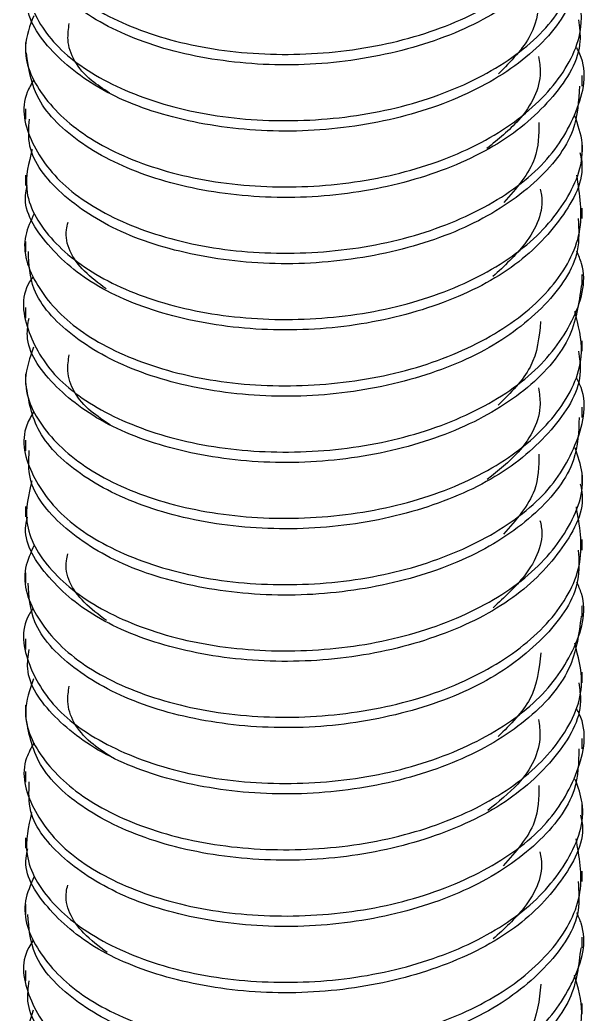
# Model space of a CAD drawing. Extents: x -976302 to -776254, y 5665 to 231437.
# Drawn here: x -788532.5 to -788470.8, y 87535.6 to 87643.4 of the extents above; entities that cross this region are included whole.
import ezdxf

# ---------------------------------------------------------------- set-up
doc = ezdxf.new("R2010")
doc.units = 0
doc.header["$LTSCALE"] = 1000
doc.header["$MEASUREMENT"] = 0
doc.layers.add('暖通', color=7, linetype='Continuous')

msp = doc.modelspace()

# ---------------------------------------------------------------- linework, layer by layer
at = {"layer": '暖通', "color": 7}
for p, q in [((-788531.88, 87640.97), (-788531.88, 87639.82)), ((-788531.88, 87640.97), (-788531.88, 87639.82)), ((-788471.5, 87636.23), (-788471.5, 87637.37)), ((-788471.5, 87636.23), (-788471.5, 87637.37)), ((-788531.88, 87633.77), (-788531.88, 87632.63)), ((-788531.88, 87633.77), (-788531.88, 87632.63)), ((-788471.5, 87629.03), (-788471.5, 87630.18)), ((-788471.5, 87629.03), (-788471.5, 87630.18)), ((-788531.88, 87626.58), (-788531.88, 87625.44)), ((-788531.88, 87626.58), (-788531.88, 87625.44)), ((-788471.5, 87621.85), (-788471.5, 87622.98)), ((-788471.5, 87621.85), (-788471.5, 87622.98)), ((-788531.88, 87619.39), (-788531.88, 87618.25)), ((-788531.88, 87619.39), (-788531.88, 87618.25)), ((-788471.5, 87614.65), (-788471.5, 87615.8)), ((-788471.5, 87614.65), (-788471.5, 87615.8)), ((-788531.88, 87612.2), (-788531.88, 87611.06)), ((-788531.88, 87612.2), (-788531.88, 87611.06)), ((-788471.5, 87607.47), (-788471.5, 87608.61)), ((-788471.5, 87607.47), (-788471.5, 87608.61)), ((-788531.88, 87605.01), (-788531.88, 87603.87)), ((-788531.88, 87605.01), (-788531.88, 87603.87)), ((-788471.5, 87600.28), (-788471.5, 87601.41)), ((-788471.5, 87600.28), (-788471.5, 87601.41)), ((-788531.88, 87597.82), (-788531.88, 87596.68)), ((-788531.88, 87597.82), (-788531.88, 87596.68)), ((-788471.5, 87593.08), (-788471.5, 87594.23)), ((-788471.5, 87593.08), (-788471.5, 87594.23)), ((-788531.88, 87590.63), (-788531.88, 87589.49)), ((-788531.88, 87590.63), (-788531.88, 87589.49)), ((-788471.5, 87585.9), (-788471.5, 87587.03)), ((-788471.5, 87585.9), (-788471.5, 87587.03)), ((-788531.88, 87583.44), (-788531.88, 87582.3)), ((-788531.88, 87583.44), (-788531.88, 87582.3)), ((-788471.5, 87578.7), (-788471.5, 87579.84)), ((-788471.5, 87578.7), (-788471.5, 87579.84)), ((-788531.88, 87576.25), (-788531.88, 87575.11)), ((-788531.88, 87576.25), (-788531.88, 87575.11)), ((-788471.5, 87571.51), (-788471.5, 87572.65)), ((-788471.5, 87571.51), (-788471.5, 87572.65)), ((-788531.88, 87569.06), (-788531.88, 87567.91)), ((-788531.88, 87569.06), (-788531.88, 87567.91)), ((-788471.5, 87564.32), (-788471.5, 87565.46)), ((-788471.5, 87564.32), (-788471.5, 87565.46)), ((-788531.88, 87561.87), (-788531.88, 87560.73)), ((-788531.88, 87561.87), (-788531.88, 87560.73)), ((-788471.5, 87557.13), (-788471.5, 87558.28)), ((-788471.5, 87557.13), (-788471.5, 87558.28)), ((-788531.88, 87554.68), (-788531.88, 87553.54)), ((-788531.88, 87554.68), (-788531.88, 87553.54)), ((-788471.5, 87549.94), (-788471.5, 87551.08)), ((-788471.5, 87549.94), (-788471.5, 87551.08)), ((-788531.88, 87547.49), (-788531.88, 87546.35)), ((-788531.88, 87547.49), (-788531.88, 87546.35)), ((-788471.5, 87542.75), (-788471.5, 87543.89)), ((-788471.5, 87542.75), (-788471.5, 87543.89)), ((-788531.88, 87540.29), (-788531.88, 87539.16)), ((-788531.88, 87540.29), (-788531.88, 87539.16)), ((-788471.5, 87535.56), (-788471.5, 87536.7)), ((-788471.5, 87535.56), (-788471.5, 87536.7))]:
    msp.add_line(p, q, dxfattribs=at)
for points, knots in [([(-788530.92, 87658.38), (-788531.29, 87657.63), (-788532.54, 87655.12), (-788531.05, 87650.56), (-788526.63, 87645.64), (-788519.19, 87641.84), (-788509.83, 87639.69), (-788499.53, 87639.51), (-788489.48, 87641.28), (-788480.83, 87644.96), (-788474.44, 87650.05), (-788471.51, 87656.07), (-788470.85, 87660.47), (-788472.06, 87662.45), (-788472.07, 87662.47)], [0, 0, 0, 0, 0.040587, 0.136431, 0.232251, 0.328087, 0.423909, 0.519727, 0.615564, 0.711384, 0.807233, 0.903049, 0.99888, 1, 1, 1, 1]), ([(-788530.92, 87658.38), (-788531.29, 87657.63), (-788532.54, 87655.12), (-788531.05, 87650.56), (-788526.63, 87645.64), (-788519.19, 87641.84), (-788509.83, 87639.69), (-788499.53, 87639.51), (-788489.48, 87641.28), (-788480.83, 87644.96), (-788474.44, 87650.05), (-788471.51, 87656.07), (-788470.85, 87660.47), (-788472.06, 87662.45), (-788472.07, 87662.47)], [0, 0, 0, 0, 0.040587, 0.136431, 0.232251, 0.328087, 0.423909, 0.519727, 0.615564, 0.711384, 0.807233, 0.903049, 0.99888, 1, 1, 1, 1]), ([(-788471.91, 87657.81), (-788471.86, 87656.58), (-788471.73, 87653.27), (-788475.31, 87648.14), (-788481.88, 87643.17), (-788490.84, 87639.81), (-788500.99, 87638.25), (-788511.22, 87638.77), (-788520.4, 87641.13), (-788527.35, 87645.13), (-788531.42, 87649.74), (-788531.5, 87652.9), (-788531.53, 87654.22)], [0, 0, 0, 0, 0.062822, 0.170299, 0.277776, 0.385265, 0.492734, 0.600235, 0.707708, 0.815202, 0.922675, 1, 1, 1, 1]), ([(-788471.91, 87657.81), (-788471.86, 87656.58), (-788471.73, 87653.27), (-788475.31, 87648.14), (-788481.88, 87643.17), (-788490.84, 87639.81), (-788500.99, 87638.25), (-788511.22, 87638.77), (-788520.4, 87641.13), (-788527.35, 87645.13), (-788531.42, 87649.74), (-788531.5, 87652.9), (-788531.53, 87654.22)], [0, 0, 0, 0, 0.062822, 0.170299, 0.277776, 0.385265, 0.492734, 0.600235, 0.707708, 0.815202, 0.922675, 1, 1, 1, 1]), ([(-788531.15, 87651.43), (-788531.23, 87651.31), (-788532.5, 87649.49), (-788531.86, 87645.52), (-788528.83, 87640.28), (-788522.39, 87635.99), (-788513.7, 87633.11), (-788503.63, 87632.16), (-788493.34, 87633.15), (-788484.02, 87636.11), (-788476.61, 87640.71), (-788472.31, 87646.42), (-788470.83, 87651.23), (-788471.88, 87653.74), (-788472.08, 87654.22)], [0, 0, 0, 0, 0.006608, 0.103627, 0.200645, 0.297657, 0.394688, 0.491696, 0.58873, 0.685741, 0.782765, 0.879779, 0.976788, 1, 1, 1, 1]), ([(-788531.15, 87651.43), (-788531.23, 87651.31), (-788532.5, 87649.49), (-788531.86, 87645.52), (-788528.83, 87640.28), (-788522.39, 87635.99), (-788513.7, 87633.11), (-788503.63, 87632.16), (-788493.34, 87633.15), (-788484.02, 87636.11), (-788476.61, 87640.71), (-788472.31, 87646.42), (-788470.83, 87651.23), (-788471.88, 87653.74), (-788472.08, 87654.22)], [0, 0, 0, 0, 0.006608, 0.103627, 0.200645, 0.297657, 0.394688, 0.491696, 0.58873, 0.685741, 0.782765, 0.879779, 0.976788, 1, 1, 1, 1]), ([(-788471.53, 87650.61), (-788471.84, 87648.57), (-788472.46, 87644.44), (-788477.58, 87638.83), (-788485.21, 87634.46), (-788494.76, 87631.77), (-788505.09, 87631.02), (-788515.02, 87632.31), (-788523.5, 87635.33), (-788529.28, 87639.86), (-788532.04, 87643.99), (-788531.61, 87646.41), (-788531.51, 87647)], [0, 0, 0, 0, 0.105245, 0.212739, 0.320257, 0.427749, 0.535245, 0.642752, 0.750246, 0.85777, 0.96526, 1, 1, 1, 1]), ([(-788471.53, 87650.61), (-788471.84, 87648.57), (-788472.46, 87644.44), (-788477.58, 87638.83), (-788485.21, 87634.46), (-788494.76, 87631.77), (-788505.09, 87631.02), (-788515.02, 87632.31), (-788523.5, 87635.33), (-788529.28, 87639.86), (-788532.04, 87643.99), (-788531.61, 87646.41), (-788531.51, 87647)], [0, 0, 0, 0, 0.105245, 0.212739, 0.320257, 0.427749, 0.535245, 0.642752, 0.750246, 0.85777, 0.96526, 1, 1, 1, 1]), ([(-788530.98, 87643.87), (-788531.39, 87642.78), (-788532.48, 87639.9), (-788530.38, 87635.06), (-788525.27, 87630.35), (-788517.35, 87626.85), (-788507.7, 87625.11), (-788497.36, 87625.34), (-788487.51, 87627.52), (-788479.24, 87631.55), (-788473.62, 87636.87), (-788470.99, 87642.6), (-788471.89, 87646.23), (-788472.28, 87647.79)], [0, 0, 0, 0, 0.058813, 0.155307, 0.251779, 0.348276, 0.444744, 0.54122, 0.637701, 0.734173, 0.830667, 0.927135, 1, 1, 1, 1]), ([(-788530.98, 87643.87), (-788531.39, 87642.78), (-788532.48, 87639.9), (-788530.38, 87635.06), (-788525.27, 87630.35), (-788517.35, 87626.85), (-788507.7, 87625.11), (-788497.36, 87625.34), (-788487.51, 87627.52), (-788479.24, 87631.55), (-788473.62, 87636.87), (-788470.99, 87642.6), (-788471.89, 87646.23), (-788472.28, 87647.79)], [0, 0, 0, 0, 0.058813, 0.155307, 0.251779, 0.348276, 0.444744, 0.54122, 0.637701, 0.734173, 0.830667, 0.927135, 1, 1, 1, 1]), ([(-788476.01, 87646.65), (-788476.17, 87644.97), (-788476.46, 87641.71), (-788479.23, 87638.92), (-788480.58, 87637.56)], [0, 0, 0, 0, 0.512782, 1, 1, 1, 1]), ([(-788476.01, 87646.65), (-788476.17, 87644.97), (-788476.46, 87641.71), (-788479.23, 87638.92), (-788480.58, 87637.56)], [0, 0, 0, 0, 0.512782, 1, 1, 1, 1]), ([(-788471.9, 87643.41), (-788471.79, 87642.63), (-788471.41, 87639.77), (-788474.31, 87634.96), (-788480.25, 87629.72), (-788488.83, 87626), (-788498.8, 87624.03), (-788509.12, 87624.11), (-788518.61, 87626.11), (-788526.11, 87629.79), (-788531.02, 87634.6), (-788531.53, 87638.13), (-788531.77, 87639.83)], [0, 0, 0, 0, 0.040085, 0.147584, 0.255072, 0.362586, 0.47007, 0.57758, 0.685068, 0.792565, 0.900061, 1, 1, 1, 1]), ([(-788471.9, 87643.41), (-788471.79, 87642.63), (-788471.41, 87639.77), (-788474.31, 87634.96), (-788480.25, 87629.72), (-788488.83, 87626), (-788498.8, 87624.03), (-788509.12, 87624.11), (-788518.61, 87626.11), (-788526.11, 87629.79), (-788531.02, 87634.6), (-788531.53, 87638.13), (-788531.77, 87639.83)], [0, 0, 0, 0, 0.040085, 0.147584, 0.255072, 0.362586, 0.47007, 0.57758, 0.685068, 0.792565, 0.900061, 1, 1, 1, 1]), ([(-788522.75, 87635.48), (-788523.43, 87635.92), (-788525.92, 87637.53), (-788527.51, 87640.32), (-788527.21, 87642.44), (-788527.13, 87643.03)], [0, 0, 0, 0, 0.214808, 0.781857, 1, 1, 1, 1]), ([(-788522.75, 87635.48), (-788523.43, 87635.92), (-788525.92, 87637.53), (-788527.51, 87640.32), (-788527.21, 87642.44), (-788527.13, 87643.03)], [0, 0, 0, 0, 0.214808, 0.781857, 1, 1, 1, 1]), ([(-788530.98, 87636.91), (-788531.24, 87636.46), (-788532.54, 87634.28), (-788531.5, 87629.99), (-788527.71, 87624.9), (-788520.73, 87620.87), (-788511.66, 87618.36), (-788501.45, 87617.83), (-788491.26, 87619.23), (-788482.28, 87622.59), (-788475.39, 87627.46), (-788471.82, 87633.35), (-788470.8, 87637.94), (-788471.96, 87640.16), (-788472.08, 87640.39)], [0, 0, 0, 0, 0.024925, 0.121322, 0.217704, 0.31409, 0.41048, 0.506856, 0.60326, 0.699639, 0.796043, 0.89242, 0.988803, 1, 1, 1, 1]), ([(-788530.98, 87636.91), (-788531.24, 87636.46), (-788532.54, 87634.28), (-788531.5, 87629.99), (-788527.71, 87624.9), (-788520.73, 87620.87), (-788511.66, 87618.36), (-788501.45, 87617.83), (-788491.26, 87619.23), (-788482.28, 87622.59), (-788475.39, 87627.46), (-788471.82, 87633.35), (-788470.8, 87637.94), (-788471.96, 87640.16), (-788472.08, 87640.39)], [0, 0, 0, 0, 0.024925, 0.121322, 0.217704, 0.31409, 0.41048, 0.506856, 0.60326, 0.699639, 0.796043, 0.89242, 0.988803, 1, 1, 1, 1]), ([(-788476.22, 87639.43), (-788476.13, 87638.87), (-788475.77, 87636.51), (-788477.6, 87632.87), (-788480.6, 87630.46), (-788481.82, 87629.47)], [0, 0, 0, 0, 0.15762, 0.658034, 1, 1, 1, 1]), ([(-788476.22, 87639.43), (-788476.13, 87638.87), (-788475.77, 87636.51), (-788477.6, 87632.87), (-788480.6, 87630.46), (-788481.82, 87629.47)], [0, 0, 0, 0, 0.15762, 0.658034, 1, 1, 1, 1]), ([(-788471.8, 87636.24), (-788471.88, 87634.63), (-788472.05, 87630.93), (-788476.31, 87625.56), (-788483.39, 87620.86), (-788492.65, 87617.81), (-788502.9, 87616.62), (-788513.02, 87617.51), (-788521.89, 87620.18), (-788528.32, 87624.44), (-788531.73, 87628.84), (-788531.52, 87631.66), (-788531.45, 87632.64)], [0, 0, 0, 0, 0.082677, 0.190152, 0.29764, 0.405121, 0.512593, 0.62009, 0.727566, 0.835071, 0.942542, 1, 1, 1, 1]), ([(-788471.8, 87636.24), (-788471.88, 87634.63), (-788472.05, 87630.93), (-788476.31, 87625.56), (-788483.39, 87620.86), (-788492.65, 87617.81), (-788502.9, 87616.62), (-788513.02, 87617.51), (-788521.89, 87620.18), (-788528.32, 87624.44), (-788531.73, 87628.84), (-788531.52, 87631.66), (-788531.45, 87632.64)], [0, 0, 0, 0, 0.082677, 0.190152, 0.29764, 0.405121, 0.512593, 0.62009, 0.727566, 0.835071, 0.942542, 1, 1, 1, 1]), ([(-788531.15, 87629.36), (-788531.52, 87627.92), (-788532.36, 87624.67), (-788529.56, 87619.6), (-788523.8, 87615.12), (-788515.43, 87611.94), (-788505.54, 87610.62), (-788495.2, 87611.25), (-788485.61, 87613.85), (-788477.79, 87618.2), (-788472.85, 87623.73), (-788470.9, 87628.99), (-788471.94, 87632.02), (-788472.28, 87633)], [0, 0, 0, 0, 0.077085, 0.174436, 0.271773, 0.369139, 0.466473, 0.563826, 0.661166, 0.758508, 0.855858, 0.953192, 1, 1, 1, 1]), ([(-788531.15, 87629.36), (-788531.52, 87627.92), (-788532.36, 87624.67), (-788529.56, 87619.6), (-788523.8, 87615.12), (-788515.43, 87611.94), (-788505.54, 87610.62), (-788495.2, 87611.25), (-788485.61, 87613.85), (-788477.79, 87618.2), (-788472.85, 87623.73), (-788470.9, 87628.99), (-788471.94, 87632.02), (-788472.28, 87633)], [0, 0, 0, 0, 0.077085, 0.174436, 0.271773, 0.369139, 0.466473, 0.563826, 0.661166, 0.758508, 0.855858, 0.953192, 1, 1, 1, 1]), ([(-788476.2, 87632.27), (-788476.2, 87630.95), (-788476.22, 87627.88), (-788478.63, 87625.15), (-788480, 87623.59)], [0, 0, 0, 0, 0.426613, 1, 1, 1, 1]), ([(-788476.2, 87632.27), (-788476.2, 87630.95), (-788476.22, 87627.88), (-788478.63, 87625.15), (-788480, 87623.59)], [0, 0, 0, 0, 0.426613, 1, 1, 1, 1]), ([(-788471.73, 87629.02), (-788471.66, 87628.68), (-788471.13, 87626.27), (-788473.46, 87621.81), (-788478.71, 87616.33), (-788486.88, 87612.26), (-788496.63, 87609.91), (-788506.98, 87609.54), (-788516.71, 87611.17), (-788524.82, 87614.5), (-788530, 87619.23), (-788532.28, 87623.11), (-788531.74, 87625.17), (-788531.68, 87625.43)], [0, 0, 0, 0, 0.017411, 0.124938, 0.232445, 0.339984, 0.447486, 0.555003, 0.662517, 0.770026, 0.877552, 0.985056, 1, 1, 1, 1]), ([(-788471.73, 87629.02), (-788471.66, 87628.68), (-788471.13, 87626.27), (-788473.46, 87621.81), (-788478.71, 87616.33), (-788486.88, 87612.26), (-788496.63, 87609.91), (-788506.98, 87609.54), (-788516.71, 87611.17), (-788524.82, 87614.5), (-788530, 87619.23), (-788532.28, 87623.11), (-788531.74, 87625.17), (-788531.68, 87625.43)], [0, 0, 0, 0, 0.017411, 0.124938, 0.232445, 0.339984, 0.447486, 0.555003, 0.662517, 0.770026, 0.877552, 0.985056, 1, 1, 1, 1]), ([(-788530.92, 87622.41), (-788531.3, 87621.62), (-788532.53, 87619.06), (-788530.97, 87614.47), (-788526.46, 87609.57), (-788518.96, 87605.81), (-788509.56, 87603.7), (-788499.26, 87603.58), (-788489.24, 87605.4), (-788480.6, 87609.13), (-788474.42, 87614.23), (-788471.08, 87620.34), (-788471.74, 87624.5), (-788472.08, 87626.57)], [0, 0, 0, 0, 0.042821, 0.138628, 0.234409, 0.330207, 0.42599, 0.521771, 0.617568, 0.71335, 0.80916, 0.904937, 1, 1, 1, 1]), ([(-788530.92, 87622.41), (-788531.3, 87621.62), (-788532.53, 87619.06), (-788530.97, 87614.47), (-788526.46, 87609.57), (-788518.96, 87605.81), (-788509.56, 87603.7), (-788499.26, 87603.58), (-788489.24, 87605.4), (-788480.6, 87609.13), (-788474.42, 87614.23), (-788471.08, 87620.34), (-788471.74, 87624.5), (-788472.08, 87626.57)], [0, 0, 0, 0, 0.042821, 0.138628, 0.234409, 0.330207, 0.42599, 0.521771, 0.617568, 0.71335, 0.80916, 0.904937, 1, 1, 1, 1]), ([(-788476.05, 87625.05), (-788476, 87624.84), (-788475.54, 87622.85), (-788477.08, 87619.35), (-788479.94, 87616.71), (-788481.18, 87615.56)], [0, 0, 0, 0, 0.063328, 0.593904, 1, 1, 1, 1]), ([(-788476.05, 87625.05), (-788476, 87624.84), (-788475.54, 87622.85), (-788477.08, 87619.35), (-788479.94, 87616.71), (-788481.18, 87615.56)], [0, 0, 0, 0, 0.063328, 0.593904, 1, 1, 1, 1]), ([(-788471.92, 87621.85), (-788471.86, 87620.69), (-788471.69, 87617.42), (-788475.18, 87612.34), (-788481.67, 87607.33), (-788490.59, 87603.93), (-788500.71, 87602.31), (-788510.96, 87602.78), (-788520.18, 87605.1), (-788527.2, 87609.05), (-788531.37, 87613.7), (-788531.5, 87616.9), (-788531.56, 87618.27)], [0, 0, 0, 0, 0.059971, 0.16745, 0.274927, 0.382418, 0.489888, 0.59739, 0.704863, 0.812357, 0.919831, 1, 1, 1, 1]), ([(-788471.92, 87621.85), (-788471.86, 87620.69), (-788471.69, 87617.42), (-788475.18, 87612.34), (-788481.67, 87607.33), (-788490.59, 87603.93), (-788500.71, 87602.31), (-788510.96, 87602.78), (-788520.18, 87605.1), (-788527.2, 87609.05), (-788531.37, 87613.7), (-788531.5, 87616.9), (-788531.56, 87618.27)], [0, 0, 0, 0, 0.059971, 0.16745, 0.274927, 0.382418, 0.489888, 0.59739, 0.704863, 0.812357, 0.919831, 1, 1, 1, 1]), ([(-788523.14, 87614.24), (-788523.96, 87614.85), (-788526.43, 87616.7), (-788527.77, 87619.39), (-788527.33, 87621.18), (-788527.26, 87621.46)], [0, 0, 0, 0, 0.2970674, 0.8938872, 1, 1, 1, 1]), ([(-788523.14, 87614.24), (-788523.96, 87614.85), (-788526.43, 87616.7), (-788527.77, 87619.39), (-788527.33, 87621.18), (-788527.26, 87621.46)], [0, 0, 0, 0, 0.2970674, 0.8938872, 1, 1, 1, 1]), ([(-788531.12, 87615.46), (-788531.23, 87615.3), (-788532.51, 87613.44), (-788531.82, 87609.42), (-788528.7, 87604.2), (-788522.19, 87599.94), (-788513.45, 87597.11), (-788503.36, 87596.21), (-788493.08, 87597.25), (-788483.79, 87600.27), (-788476.45, 87604.9), (-788472.24, 87610.63), (-788470.82, 87615.41), (-788471.88, 87617.87), (-788472.07, 87618.31)], [0, 0, 0, 0, 0.00893, 0.105914, 0.202896, 0.299872, 0.396867, 0.493839, 0.590838, 0.687813, 0.784803, 0.881781, 0.978754, 1, 1, 1, 1]), ([(-788531.12, 87615.46), (-788531.23, 87615.3), (-788532.51, 87613.44), (-788531.82, 87609.42), (-788528.7, 87604.2), (-788522.19, 87599.94), (-788513.45, 87597.11), (-788503.36, 87596.21), (-788493.08, 87597.25), (-788483.79, 87600.27), (-788476.45, 87604.9), (-788472.24, 87610.63), (-788470.82, 87615.41), (-788471.88, 87617.87), (-788472.07, 87618.31)], [0, 0, 0, 0, 0.00893, 0.105914, 0.202896, 0.299872, 0.396867, 0.493839, 0.590838, 0.687813, 0.784803, 0.881781, 0.978754, 1, 1, 1, 1]), ([(-788471.57, 87614.66), (-788471.85, 87612.67), (-788472.4, 87608.6), (-788477.41, 87603.01), (-788484.97, 87598.6), (-788494.5, 87595.87), (-788504.81, 87595.06), (-788514.77, 87596.3), (-788523.3, 87599.28), (-788529.17, 87603.78), (-788532, 87607.94), (-788531.6, 87610.41), (-788531.49, 87611.05)], [0, 0, 0, 0, 0.102425, 0.209916, 0.317429, 0.424919, 0.53241, 0.639915, 0.747406, 0.854927, 0.962414, 1, 1, 1, 1]), ([(-788471.57, 87614.66), (-788471.85, 87612.67), (-788472.4, 87608.6), (-788477.41, 87603.01), (-788484.97, 87598.6), (-788494.5, 87595.87), (-788504.81, 87595.06), (-788514.77, 87596.3), (-788523.3, 87599.28), (-788529.17, 87603.78), (-788532, 87607.94), (-788531.6, 87610.41), (-788531.49, 87611.05)], [0, 0, 0, 0, 0.102425, 0.209916, 0.317429, 0.424919, 0.53241, 0.639915, 0.747406, 0.854927, 0.962414, 1, 1, 1, 1]), ([(-788530.99, 87607.91), (-788531.4, 87606.77), (-788532.47, 87603.84), (-788530.29, 87598.98), (-788525.09, 87594.29), (-788517.11, 87590.82), (-788507.43, 87589.14), (-788497.08, 87589.42), (-788487.27, 87591.66), (-788479.05, 87595.73), (-788473.51, 87601.07), (-788470.97, 87606.74), (-788471.9, 87610.3), (-788472.29, 87611.79)], [0, 0, 0, 0, 0.061107, 0.157704, 0.254279, 0.350881, 0.447453, 0.544035, 0.640618, 0.737195, 0.833791, 0.930364, 1, 1, 1, 1]), ([(-788530.99, 87607.91), (-788531.4, 87606.77), (-788532.47, 87603.84), (-788530.29, 87598.98), (-788525.09, 87594.29), (-788517.11, 87590.82), (-788507.43, 87589.14), (-788497.08, 87589.42), (-788487.27, 87591.66), (-788479.05, 87595.73), (-788473.51, 87601.07), (-788470.97, 87606.74), (-788471.9, 87610.3), (-788472.29, 87611.79)], [0, 0, 0, 0, 0.061107, 0.157704, 0.254279, 0.350881, 0.447453, 0.544035, 0.640618, 0.737195, 0.833791, 0.930364, 1, 1, 1, 1]), ([(-788476, 87610.69), (-788476.16, 87609), (-788476.47, 87605.74), (-788479.25, 87602.96), (-788480.59, 87601.62)], [0, 0, 0, 0, 0.5190667, 1, 1, 1, 1]), ([(-788476, 87610.69), (-788476.16, 87609), (-788476.47, 87605.74), (-788479.25, 87602.96), (-788480.59, 87601.62)], [0, 0, 0, 0, 0.5190667, 1, 1, 1, 1]), ([(-788471.89, 87607.46), (-788471.78, 87606.73), (-788471.37, 87603.92), (-788474.19, 87599.16), (-788480.05, 87593.89), (-788488.58, 87590.12), (-788498.53, 87588.11), (-788508.85, 87588.13), (-788518.38, 87590.09), (-788525.94, 87593.72), (-788530.97, 87598.55), (-788531.53, 87602.13), (-788531.81, 87603.87)], [0, 0, 0, 0, 0.037236, 0.144739, 0.252229, 0.359749, 0.467235, 0.574747, 0.682238, 0.789737, 0.897237, 1, 1, 1, 1]), ([(-788471.89, 87607.46), (-788471.78, 87606.73), (-788471.37, 87603.92), (-788474.19, 87599.16), (-788480.05, 87593.89), (-788488.58, 87590.12), (-788498.53, 87588.11), (-788508.85, 87588.13), (-788518.38, 87590.09), (-788525.94, 87593.72), (-788530.97, 87598.55), (-788531.53, 87602.13), (-788531.81, 87603.87)], [0, 0, 0, 0, 0.037236, 0.144739, 0.252229, 0.359749, 0.467235, 0.574747, 0.682238, 0.789737, 0.897237, 1, 1, 1, 1]), ([(-788522.66, 87599.46), (-788523.39, 87599.94), (-788525.92, 87601.59), (-788527.53, 87604.4), (-788527.22, 87606.5), (-788527.13, 87607.08)], [0, 0, 0, 0, 0.228579, 0.790113, 1, 1, 1, 1]), ([(-788522.66, 87599.46), (-788523.39, 87599.94), (-788525.92, 87601.59), (-788527.53, 87604.4), (-788527.22, 87606.5), (-788527.13, 87607.08)], [0, 0, 0, 0, 0.228579, 0.790113, 1, 1, 1, 1]), ([(-788530.96, 87600.94), (-788531.25, 87600.45), (-788532.55, 87598.22), (-788531.44, 87593.89), (-788527.56, 87588.82), (-788520.51, 87584.82), (-788511.4, 87582.37), (-788501.17, 87581.89), (-788491, 87583.34), (-788482.06, 87586.75), (-788475.25, 87591.65), (-788471.76, 87597.56), (-788470.81, 87602.13), (-788471.97, 87604.31), (-788472.08, 87604.51)], [0, 0, 0, 0, 0.027192, 0.123508, 0.219806, 0.316112, 0.412417, 0.508711, 0.605031, 0.701329, 0.797651, 0.893945, 0.990247, 1, 1, 1, 1]), ([(-788530.96, 87600.94), (-788531.25, 87600.45), (-788532.55, 87598.22), (-788531.44, 87593.89), (-788527.56, 87588.82), (-788520.51, 87584.82), (-788511.4, 87582.37), (-788501.17, 87581.89), (-788491, 87583.34), (-788482.06, 87586.75), (-788475.25, 87591.65), (-788471.76, 87597.56), (-788470.81, 87602.13), (-788471.97, 87604.31), (-788472.08, 87604.51)], [0, 0, 0, 0, 0.027192, 0.123508, 0.219806, 0.316112, 0.412417, 0.508711, 0.605031, 0.701329, 0.797651, 0.893945, 0.990247, 1, 1, 1, 1]), ([(-788476.22, 87603.48), (-788476.14, 87602.9), (-788475.78, 87600.52), (-788477.62, 87596.9), (-788480.59, 87594.52), (-788481.78, 87593.56)], [0, 0, 0, 0, 0.163808, 0.666455, 1, 1, 1, 1]), ([(-788476.22, 87603.48), (-788476.14, 87602.9), (-788475.78, 87600.52), (-788477.62, 87596.9), (-788480.59, 87594.52), (-788481.78, 87593.56)], [0, 0, 0, 0, 0.163808, 0.666455, 1, 1, 1, 1]), ([(-788471.82, 87600.29), (-788471.88, 87598.74), (-788472, 87595.09), (-788476.16, 87589.75), (-788483.17, 87585.01), (-788492.39, 87581.92), (-788502.63, 87580.67), (-788512.76, 87581.51), (-788521.68, 87584.13), (-788528.18, 87588.36), (-788531.69, 87592.79), (-788531.52, 87595.66), (-788531.46, 87596.69)], [0, 0, 0, 0, 0.079835, 0.18731, 0.294795, 0.402276, 0.509747, 0.617244, 0.724718, 0.832222, 0.939691, 1, 1, 1, 1]), ([(-788471.82, 87600.29), (-788471.88, 87598.74), (-788472, 87595.09), (-788476.16, 87589.75), (-788483.17, 87585.01), (-788492.39, 87581.92), (-788502.63, 87580.67), (-788512.76, 87581.51), (-788521.68, 87584.13), (-788528.18, 87588.36), (-788531.69, 87592.79), (-788531.52, 87595.66), (-788531.46, 87596.69)], [0, 0, 0, 0, 0.079835, 0.18731, 0.294795, 0.402276, 0.509747, 0.617244, 0.724718, 0.832222, 0.939691, 1, 1, 1, 1]), ([(-788531.18, 87593.39), (-788531.54, 87591.91), (-788532.34, 87588.61), (-788529.45, 87583.52), (-788523.61, 87579.07), (-788515.18, 87575.92), (-788505.27, 87574.66), (-788494.93, 87575.34), (-788485.38, 87578), (-788477.62, 87582.38), (-788472.76, 87587.94), (-788470.89, 87593.13), (-788471.94, 87596.08), (-788472.26, 87596.99)], [0, 0, 0, 0, 0.079371, 0.176836, 0.274287, 0.371767, 0.469215, 0.566684, 0.664138, 0.761596, 0.859059, 0.956507, 1, 1, 1, 1]), ([(-788531.18, 87593.39), (-788531.54, 87591.91), (-788532.34, 87588.61), (-788529.45, 87583.52), (-788523.61, 87579.07), (-788515.18, 87575.92), (-788505.27, 87574.66), (-788494.93, 87575.34), (-788485.38, 87578), (-788477.62, 87582.38), (-788472.76, 87587.94), (-788470.89, 87593.13), (-788471.94, 87596.08), (-788472.26, 87596.99)], [0, 0, 0, 0, 0.079371, 0.176836, 0.274287, 0.371767, 0.469215, 0.566684, 0.664138, 0.761596, 0.859059, 0.956507, 1, 1, 1, 1]), ([(-788476.19, 87596.31), (-788476.2, 87594.98), (-788476.24, 87591.9), (-788478.66, 87589.17), (-788480.03, 87587.62)], [0, 0, 0, 0, 0.431993, 1, 1, 1, 1]), ([(-788476.19, 87596.31), (-788476.2, 87594.98), (-788476.24, 87591.9), (-788478.66, 87589.17), (-788480.03, 87587.62)], [0, 0, 0, 0, 0.431993, 1, 1, 1, 1]), ([(-788471.7, 87593.07), (-788471.63, 87592.79), (-788471.09, 87590.44), (-788473.36, 87586.01), (-788478.53, 87580.51), (-788486.64, 87576.4), (-788496.36, 87573.99), (-788506.71, 87573.57), (-788516.47, 87575.15), (-788524.64, 87578.44), (-788529.91, 87583.14), (-788532.25, 87587.06), (-788531.72, 87589.17), (-788531.64, 87589.47)], [0, 0, 0, 0, 0.014578, 0.122106, 0.229614, 0.337151, 0.444654, 0.55217, 0.659684, 0.767193, 0.874721, 0.982225, 1, 1, 1, 1]), ([(-788471.7, 87593.07), (-788471.63, 87592.79), (-788471.09, 87590.44), (-788473.36, 87586.01), (-788478.53, 87580.51), (-788486.64, 87576.4), (-788496.36, 87573.99), (-788506.71, 87573.57), (-788516.47, 87575.15), (-788524.64, 87578.44), (-788529.91, 87583.14), (-788532.25, 87587.06), (-788531.72, 87589.17), (-788531.64, 87589.47)], [0, 0, 0, 0, 0.014578, 0.122106, 0.229614, 0.337151, 0.444654, 0.55217, 0.659684, 0.767193, 0.874721, 0.982225, 1, 1, 1, 1]), ([(-788530.92, 87586.44), (-788531.31, 87585.61), (-788532.53, 87583.01), (-788530.9, 87578.37), (-788526.3, 87573.5), (-788518.74, 87569.78), (-788509.3, 87567.72), (-788498.99, 87567.65), (-788488.99, 87569.52), (-788480.4, 87573.3), (-788474.29, 87578.43), (-788471.06, 87584.48), (-788471.77, 87588.57), (-788472.12, 87590.57)], [0, 0, 0, 0, 0.045113, 0.141014, 0.23689, 0.332785, 0.428662, 0.524539, 0.62043, 0.716307, 0.812212, 0.908085, 1, 1, 1, 1]), ([(-788530.92, 87586.44), (-788531.31, 87585.61), (-788532.53, 87583.01), (-788530.9, 87578.37), (-788526.3, 87573.5), (-788518.74, 87569.78), (-788509.3, 87567.72), (-788498.99, 87567.65), (-788488.99, 87569.52), (-788480.4, 87573.3), (-788474.29, 87578.43), (-788471.06, 87584.48), (-788471.77, 87588.57), (-788472.12, 87590.57)], [0, 0, 0, 0, 0.045113, 0.141014, 0.23689, 0.332785, 0.428662, 0.524539, 0.62043, 0.716307, 0.812212, 0.908085, 1, 1, 1, 1]), ([(-788476.07, 87589.1), (-788476.01, 87588.87), (-788475.55, 87586.86), (-788477.09, 87583.37), (-788479.94, 87580.76), (-788481.16, 87579.64)], [0, 0, 0, 0, 0.0692573, 0.6011851, 1, 1, 1, 1]), ([(-788476.07, 87589.1), (-788476.01, 87588.87), (-788475.55, 87586.86), (-788477.09, 87583.37), (-788479.94, 87580.76), (-788481.16, 87579.64)], [0, 0, 0, 0, 0.0692573, 0.6011851, 1, 1, 1, 1]), ([(-788471.92, 87585.9), (-788471.85, 87584.79), (-788471.65, 87581.58), (-788475.05, 87576.54), (-788481.46, 87571.49), (-788490.33, 87568.05), (-788500.44, 87566.38), (-788510.7, 87566.79), (-788519.96, 87569.06), (-788527.05, 87572.98), (-788531.32, 87577.65), (-788531.5, 87580.9), (-788531.58, 87582.31)], [0, 0, 0, 0, 0.057119, 0.1646, 0.272077, 0.379571, 0.487042, 0.594545, 0.702019, 0.809513, 0.916989, 1, 1, 1, 1]), ([(-788471.92, 87585.9), (-788471.85, 87584.79), (-788471.65, 87581.58), (-788475.05, 87576.54), (-788481.46, 87571.49), (-788490.33, 87568.05), (-788500.44, 87566.38), (-788510.7, 87566.79), (-788519.96, 87569.06), (-788527.05, 87572.98), (-788531.32, 87577.65), (-788531.5, 87580.9), (-788531.58, 87582.31)], [0, 0, 0, 0, 0.057119, 0.1646, 0.272077, 0.379571, 0.487042, 0.594545, 0.702019, 0.809513, 0.916989, 1, 1, 1, 1]), ([(-788523.08, 87578.24), (-788523.94, 87578.88), (-788526.43, 87580.76), (-788527.78, 87583.47), (-788527.34, 87585.25), (-788527.27, 87585.5)], [0, 0, 0, 0, 0.308514, 0.901079, 1, 1, 1, 1]), ([(-788523.08, 87578.24), (-788523.94, 87578.88), (-788526.43, 87580.76), (-788527.78, 87583.47), (-788527.34, 87585.25), (-788527.27, 87585.5)], [0, 0, 0, 0, 0.308514, 0.901079, 1, 1, 1, 1]), ([(-788531.1, 87579.49), (-788531.23, 87579.29), (-788532.52, 87577.38), (-788531.78, 87573.33), (-788528.56, 87568.12), (-788521.98, 87563.89), (-788513.19, 87561.11), (-788503.08, 87560.26), (-788492.82, 87561.35), (-788483.57, 87564.42), (-788476.3, 87569.09), (-788472.18, 87574.84), (-788470.81, 87579.59), (-788471.89, 87582.02), (-788472.07, 87582.43)], [0, 0, 0, 0, 0.011242, 0.10814, 0.205033, 0.301923, 0.398828, 0.495713, 0.592626, 0.689513, 0.786417, 0.883306, 0.980193, 1, 1, 1, 1]), ([(-788531.1, 87579.49), (-788531.23, 87579.29), (-788532.52, 87577.38), (-788531.78, 87573.33), (-788528.56, 87568.12), (-788521.98, 87563.89), (-788513.19, 87561.11), (-788503.08, 87560.26), (-788492.82, 87561.35), (-788483.57, 87564.42), (-788476.3, 87569.09), (-788472.18, 87574.84), (-788470.81, 87579.59), (-788471.89, 87582.02), (-788472.07, 87582.43)], [0, 0, 0, 0, 0.011242, 0.10814, 0.205033, 0.301923, 0.398828, 0.495713, 0.592626, 0.689513, 0.786417, 0.883306, 0.980193, 1, 1, 1, 1]), ([(-788471.61, 87578.71), (-788471.85, 87576.78), (-788472.35, 87572.76), (-788477.25, 87567.2), (-788484.74, 87562.74), (-788494.23, 87559.97), (-788504.54, 87559.1), (-788514.52, 87560.29), (-788523.11, 87563.23), (-788529.06, 87567.7), (-788531.96, 87571.9), (-788531.58, 87574.41), (-788531.48, 87575.1)], [0, 0, 0, 0, 0.099603, 0.20709, 0.314598, 0.422086, 0.529574, 0.637077, 0.744564, 0.852083, 0.959567, 1, 1, 1, 1]), ([(-788471.61, 87578.71), (-788471.85, 87576.78), (-788472.35, 87572.76), (-788477.25, 87567.2), (-788484.74, 87562.74), (-788494.23, 87559.97), (-788504.54, 87559.1), (-788514.52, 87560.29), (-788523.11, 87563.23), (-788529.06, 87567.7), (-788531.96, 87571.9), (-788531.58, 87574.41), (-788531.48, 87575.1)], [0, 0, 0, 0, 0.099603, 0.20709, 0.314598, 0.422086, 0.529574, 0.637077, 0.744564, 0.852083, 0.959567, 1, 1, 1, 1]), ([(-788531.01, 87571.94), (-788531.42, 87570.76), (-788532.45, 87567.78), (-788530.19, 87562.89), (-788524.91, 87558.23), (-788516.87, 87554.8), (-788507.16, 87553.17), (-788496.81, 87553.5), (-788487.03, 87555.79), (-788478.87, 87559.9), (-788473.41, 87565.27), (-788470.96, 87570.89), (-788471.92, 87574.37), (-788472.3, 87575.78)], [0, 0, 0, 0, 0.0634, 0.160101, 0.256782, 0.35349, 0.450167, 0.546856, 0.643543, 0.740225, 0.836926, 0.933604, 1, 1, 1, 1]), ([(-788531.01, 87571.94), (-788531.42, 87570.76), (-788532.45, 87567.78), (-788530.19, 87562.89), (-788524.91, 87558.23), (-788516.87, 87554.8), (-788507.16, 87553.17), (-788496.81, 87553.5), (-788487.03, 87555.79), (-788478.87, 87559.9), (-788473.41, 87565.27), (-788470.96, 87570.89), (-788471.92, 87574.37), (-788472.3, 87575.78)], [0, 0, 0, 0, 0.0634, 0.160101, 0.256782, 0.35349, 0.450167, 0.546856, 0.643543, 0.740225, 0.836926, 0.933604, 1, 1, 1, 1]), ([(-788475.99, 87574.74), (-788476.16, 87573.03), (-788476.48, 87569.76), (-788479.27, 87566.99), (-788480.6, 87565.67)], [0, 0, 0, 0, 0.525152, 1, 1, 1, 1]), ([(-788475.99, 87574.74), (-788476.16, 87573.03), (-788476.48, 87569.76), (-788479.27, 87566.99), (-788480.6, 87565.67)], [0, 0, 0, 0, 0.525152, 1, 1, 1, 1]), ([(-788471.87, 87571.5), (-788471.77, 87570.83), (-788471.33, 87568.08), (-788474.08, 87563.36), (-788479.85, 87558.05), (-788488.33, 87554.25), (-788498.26, 87552.18), (-788508.58, 87552.15), (-788518.14, 87554.06), (-788525.78, 87557.65), (-788530.91, 87562.5), (-788531.54, 87566.12), (-788531.85, 87567.92)], [0, 0, 0, 0, 0.034388, 0.141896, 0.249389, 0.356913, 0.464403, 0.571916, 0.679411, 0.786913, 0.894417, 1, 1, 1, 1]), ([(-788471.87, 87571.5), (-788471.77, 87570.83), (-788471.33, 87568.08), (-788474.08, 87563.36), (-788479.85, 87558.05), (-788488.33, 87554.25), (-788498.26, 87552.18), (-788508.58, 87552.15), (-788518.14, 87554.06), (-788525.78, 87557.65), (-788530.91, 87562.5), (-788531.54, 87566.12), (-788531.85, 87567.92)], [0, 0, 0, 0, 0.034388, 0.141896, 0.249389, 0.356913, 0.464403, 0.571916, 0.679411, 0.786913, 0.894417, 1, 1, 1, 1]), ([(-788522.57, 87563.45), (-788523.35, 87563.96), (-788525.92, 87565.65), (-788527.54, 87568.48), (-788527.22, 87570.57), (-788527.14, 87571.12)], [0, 0, 0, 0, 0.2418442, 0.7981461, 1, 1, 1, 1]), ([(-788522.57, 87563.45), (-788523.35, 87563.96), (-788525.92, 87565.65), (-788527.54, 87568.48), (-788527.22, 87570.57), (-788527.14, 87571.12)], [0, 0, 0, 0, 0.2418442, 0.7981461, 1, 1, 1, 1]), ([(-788530.95, 87564.98), (-788531.25, 87564.44), (-788532.55, 87562.17), (-788531.38, 87557.79), (-788527.41, 87552.75), (-788520.29, 87548.78), (-788511.13, 87546.38), (-788500.9, 87545.95), (-788490.74, 87547.45), (-788481.85, 87550.91), (-788475.11, 87555.84), (-788471.72, 87561.77), (-788470.81, 87566.31), (-788471.98, 87568.46), (-788472.08, 87568.63)], [0, 0, 0, 0, 0.029452, 0.125687, 0.221904, 0.318128, 0.414351, 0.510563, 0.6068, 0.703016, 0.799257, 0.895469, 0.99169, 1, 1, 1, 1]), ([(-788530.95, 87564.98), (-788531.25, 87564.44), (-788532.55, 87562.17), (-788531.38, 87557.79), (-788527.41, 87552.75), (-788520.29, 87548.78), (-788511.13, 87546.38), (-788500.9, 87545.95), (-788490.74, 87547.45), (-788481.85, 87550.91), (-788475.11, 87555.84), (-788471.72, 87561.77), (-788470.81, 87566.31), (-788471.98, 87568.46), (-788472.08, 87568.63)], [0, 0, 0, 0, 0.029452, 0.125687, 0.221904, 0.318128, 0.414351, 0.510563, 0.6068, 0.703016, 0.799257, 0.895469, 0.99169, 1, 1, 1, 1]), ([(-788476.23, 87567.53), (-788476.14, 87566.92), (-788475.8, 87564.53), (-788477.63, 87560.93), (-788480.58, 87558.57), (-788481.73, 87557.65)], [0, 0, 0, 0, 0.170049, 0.674935, 1, 1, 1, 1]), ([(-788476.23, 87567.53), (-788476.14, 87566.92), (-788475.8, 87564.53), (-788477.63, 87560.93), (-788480.58, 87558.57), (-788481.73, 87557.65)], [0, 0, 0, 0, 0.170049, 0.674935, 1, 1, 1, 1]), ([(-788471.85, 87564.34), (-788471.88, 87562.84), (-788471.95, 87559.25), (-788476.01, 87553.94), (-788482.95, 87549.16), (-788492.13, 87546.02), (-788502.35, 87544.72), (-788512.5, 87545.51), (-788521.47, 87548.09), (-788528.05, 87552.28), (-788531.64, 87556.74), (-788531.51, 87559.66), (-788531.46, 87560.74)], [0, 0, 0, 0, 0.0769917, 0.1844656, 0.2919483, 0.3994301, 0.5068997, 0.6143974, 0.7218707, 0.8293721, 0.9368414, 1, 1, 1, 1]), ([(-788471.85, 87564.34), (-788471.88, 87562.84), (-788471.95, 87559.25), (-788476.01, 87553.94), (-788482.95, 87549.16), (-788492.13, 87546.02), (-788502.35, 87544.72), (-788512.5, 87545.51), (-788521.47, 87548.09), (-788528.05, 87552.28), (-788531.64, 87556.74), (-788531.51, 87559.66), (-788531.46, 87560.74)], [0, 0, 0, 0, 0.0769917, 0.1844656, 0.2919483, 0.3994301, 0.5068997, 0.6143974, 0.7218707, 0.8293721, 0.9368414, 1, 1, 1, 1]), ([(-788531.21, 87557.42), (-788531.56, 87555.89), (-788532.32, 87552.55), (-788529.34, 87547.44), (-788523.41, 87543.01), (-788514.94, 87539.91), (-788504.99, 87538.7), (-788494.67, 87539.43), (-788485.15, 87542.14), (-788477.44, 87546.56), (-788472.68, 87552.15), (-788470.88, 87557.28), (-788471.93, 87560.15), (-788472.24, 87560.99)], [0, 0, 0, 0, 0.081655, 0.179235, 0.276802, 0.374397, 0.471961, 0.569547, 0.667116, 0.764691, 0.862268, 0.959832, 1, 1, 1, 1]), ([(-788531.21, 87557.42), (-788531.56, 87555.89), (-788532.32, 87552.55), (-788529.34, 87547.44), (-788523.41, 87543.01), (-788514.94, 87539.91), (-788504.99, 87538.7), (-788494.67, 87539.43), (-788485.15, 87542.14), (-788477.44, 87546.56), (-788472.68, 87552.15), (-788470.88, 87557.28), (-788471.93, 87560.15), (-788472.24, 87560.99)], [0, 0, 0, 0, 0.081655, 0.179235, 0.276802, 0.374397, 0.471961, 0.569547, 0.667116, 0.764691, 0.862268, 0.959832, 1, 1, 1, 1]), ([(-788476.18, 87560.36), (-788476.2, 87559.01), (-788476.25, 87555.92), (-788478.69, 87553.19), (-788480.06, 87551.65)], [0, 0, 0, 0, 0.437069, 1, 1, 1, 1]), ([(-788476.18, 87560.36), (-788476.2, 87559.01), (-788476.25, 87555.92), (-788478.69, 87553.19), (-788480.06, 87551.65)], [0, 0, 0, 0, 0.437069, 1, 1, 1, 1]), ([(-788471.66, 87557.12), (-788471.61, 87556.89), (-788471.06, 87554.6), (-788473.27, 87550.21), (-788478.35, 87544.69), (-788486.4, 87540.53), (-788496.09, 87538.08), (-788506.44, 87537.6), (-788516.23, 87539.14), (-788524.45, 87542.38), (-788529.81, 87547.05), (-788532.21, 87551.01), (-788531.7, 87553.17), (-788531.62, 87553.52)], [0, 0, 0, 0, 0.011748, 0.1192771, 0.2267836, 0.33432, 0.4418219, 0.5493361, 0.6568507, 0.7643581, 0.8718873, 0.9793905, 1, 1, 1, 1]), ([(-788471.66, 87557.12), (-788471.61, 87556.89), (-788471.06, 87554.6), (-788473.27, 87550.21), (-788478.35, 87544.69), (-788486.4, 87540.53), (-788496.09, 87538.08), (-788506.44, 87537.6), (-788516.23, 87539.14), (-788524.45, 87542.38), (-788529.81, 87547.05), (-788532.21, 87551.01), (-788531.7, 87553.17), (-788531.62, 87553.52)], [0, 0, 0, 0, 0.011748, 0.1192771, 0.2267836, 0.33432, 0.4418219, 0.5493361, 0.6568507, 0.7643581, 0.8718873, 0.9793905, 1, 1, 1, 1]), ([(-788530.93, 87550.47), (-788531.32, 87549.6), (-788532.52, 87546.95), (-788530.82, 87542.28), (-788526.13, 87537.43), (-788518.51, 87533.75), (-788509.03, 87531.74), (-788498.71, 87531.73), (-788488.74, 87533.65), (-788480.21, 87537.47), (-788474.18, 87542.63), (-788471.05, 87548.63), (-788471.8, 87552.64), (-788472.15, 87554.56)], [0, 0, 0, 0, 0.047405, 0.143403, 0.239375, 0.335368, 0.431341, 0.527314, 0.623301, 0.719274, 0.815275, 0.911245, 1, 1, 1, 1]), ([(-788530.93, 87550.47), (-788531.32, 87549.6), (-788532.52, 87546.95), (-788530.82, 87542.28), (-788526.13, 87537.43), (-788518.51, 87533.75), (-788509.03, 87531.74), (-788498.71, 87531.73), (-788488.74, 87533.65), (-788480.21, 87537.47), (-788474.18, 87542.63), (-788471.05, 87548.63), (-788471.8, 87552.64), (-788472.15, 87554.56)], [0, 0, 0, 0, 0.047405, 0.143403, 0.239375, 0.335368, 0.431341, 0.527314, 0.623301, 0.719274, 0.815275, 0.911245, 1, 1, 1, 1]), ([(-788476.08, 87553.15), (-788476.02, 87552.9), (-788475.57, 87550.87), (-788477.11, 87547.39), (-788479.95, 87544.8), (-788481.15, 87543.71)], [0, 0, 0, 0, 0.075204, 0.60838, 1, 1, 1, 1]), ([(-788476.08, 87553.15), (-788476.02, 87552.9), (-788475.57, 87550.87), (-788477.11, 87547.39), (-788479.95, 87544.8), (-788481.15, 87543.71)], [0, 0, 0, 0, 0.075204, 0.60838, 1, 1, 1, 1]), ([(-788471.93, 87549.94), (-788471.85, 87548.89), (-788471.6, 87545.74), (-788474.92, 87540.73), (-788481.25, 87535.66), (-788490.08, 87532.16), (-788500.17, 87530.44), (-788510.43, 87530.8), (-788519.73, 87533.03), (-788526.9, 87536.91), (-788531.28, 87541.6), (-788531.5, 87544.9), (-788531.61, 87546.36)], [0, 0, 0, 0, 0.054268, 0.16175, 0.269229, 0.376725, 0.484198, 0.591701, 0.699177, 0.80667, 0.914149, 1, 1, 1, 1]), ([(-788471.93, 87549.94), (-788471.85, 87548.89), (-788471.6, 87545.74), (-788474.92, 87540.73), (-788481.25, 87535.66), (-788490.08, 87532.16), (-788500.17, 87530.44), (-788510.43, 87530.8), (-788519.73, 87533.03), (-788526.9, 87536.91), (-788531.28, 87541.6), (-788531.5, 87544.9), (-788531.61, 87546.36)], [0, 0, 0, 0, 0.054268, 0.16175, 0.269229, 0.376725, 0.484198, 0.591701, 0.699177, 0.80667, 0.914149, 1, 1, 1, 1]), ([(-788523.03, 87542.24), (-788523.92, 87542.91), (-788526.44, 87544.82), (-788527.79, 87547.56), (-788527.35, 87549.31), (-788527.28, 87549.55)], [0, 0, 0, 0, 0.31974, 0.90816, 1, 1, 1, 1]), ([(-788523.03, 87542.24), (-788523.92, 87542.91), (-788526.44, 87544.82), (-788527.79, 87547.56), (-788527.35, 87549.31), (-788527.28, 87549.55)], [0, 0, 0, 0, 0.31974, 0.90816, 1, 1, 1, 1]), ([(-788531.07, 87543.52), (-788531.23, 87543.28), (-788532.52, 87541.32), (-788531.74, 87537.23), (-788528.43, 87532.04), (-788521.78, 87527.85), (-788512.94, 87525.11), (-788502.81, 87524.32), (-788492.55, 87525.46), (-788483.35, 87528.57), (-788476.14, 87533.27), (-788472.11, 87539.06), (-788470.81, 87543.78), (-788471.9, 87546.17), (-788472.07, 87546.55)], [0, 0, 0, 0, 0.013548, 0.11036, 0.207166, 0.30397, 0.400787, 0.497585, 0.594411, 0.691211, 0.78803, 0.884832, 0.981632, 1, 1, 1, 1]), ([(-788531.07, 87543.52), (-788531.23, 87543.28), (-788532.52, 87541.32), (-788531.74, 87537.23), (-788528.43, 87532.04), (-788521.78, 87527.85), (-788512.94, 87525.11), (-788502.81, 87524.32), (-788492.55, 87525.46), (-788483.35, 87528.57), (-788476.14, 87533.27), (-788472.11, 87539.06), (-788470.81, 87543.78), (-788471.9, 87546.17), (-788472.07, 87546.55)], [0, 0, 0, 0, 0.013548, 0.11036, 0.207166, 0.30397, 0.400787, 0.497585, 0.594411, 0.691211, 0.78803, 0.884832, 0.981632, 1, 1, 1, 1]), ([(-788471.65, 87542.76), (-788471.86, 87540.88), (-788472.3, 87536.91), (-788477.09, 87531.38), (-788484.51, 87526.89), (-788493.96, 87524.06), (-788504.27, 87523.14), (-788514.27, 87524.29), (-788522.91, 87527.18), (-788528.94, 87531.61), (-788531.93, 87535.85), (-788531.57, 87538.41), (-788531.47, 87539.15)], [0, 0, 0, 0, 0.096776, 0.204261, 0.311765, 0.419251, 0.526735, 0.634237, 0.741721, 0.849238, 0.956718, 1, 1, 1, 1]), ([(-788471.65, 87542.76), (-788471.86, 87540.88), (-788472.3, 87536.91), (-788477.09, 87531.38), (-788484.51, 87526.89), (-788493.96, 87524.06), (-788504.27, 87523.14), (-788514.27, 87524.29), (-788522.91, 87527.18), (-788528.94, 87531.61), (-788531.93, 87535.85), (-788531.57, 87538.41), (-788531.47, 87539.15)], [0, 0, 0, 0, 0.096776, 0.204261, 0.311765, 0.419251, 0.526735, 0.634237, 0.741721, 0.849238, 0.956718, 1, 1, 1, 1]), ([(-788531.03, 87535.97), (-788531.43, 87534.75), (-788532.44, 87531.72), (-788530.09, 87526.8), (-788524.73, 87522.17), (-788516.64, 87518.78), (-788506.89, 87517.2), (-788496.54, 87517.58), (-788486.79, 87519.92), (-788478.68, 87524.08), (-788473.31, 87529.48), (-788470.95, 87535.03), (-788471.93, 87538.43), (-788472.31, 87539.78)], [0, 0, 0, 0, 0.065693, 0.162499, 0.259287, 0.356102, 0.452886, 0.549682, 0.646476, 0.743265, 0.840071, 0.936856, 1, 1, 1, 1]), ([(-788531.03, 87535.97), (-788531.43, 87534.75), (-788532.44, 87531.72), (-788530.09, 87526.8), (-788524.73, 87522.17), (-788516.64, 87518.78), (-788506.89, 87517.2), (-788496.54, 87517.58), (-788486.79, 87519.92), (-788478.68, 87524.08), (-788473.31, 87529.48), (-788470.95, 87535.03), (-788471.93, 87538.43), (-788472.31, 87539.78)], [0, 0, 0, 0, 0.065693, 0.162499, 0.259287, 0.356102, 0.452886, 0.549682, 0.646476, 0.743265, 0.840071, 0.936856, 1, 1, 1, 1]), ([(-788475.97, 87538.79), (-788476.15, 87537.05), (-788476.49, 87533.79), (-788479.29, 87531.02), (-788480.61, 87529.72)], [0, 0, 0, 0, 0.5310077, 1, 1, 1, 1]), ([(-788475.97, 87538.79), (-788476.15, 87537.05), (-788476.49, 87533.79), (-788479.29, 87531.02), (-788480.61, 87529.72)], [0, 0, 0, 0, 0.5310077, 1, 1, 1, 1])]:
    msp.add_open_spline(points, degree=3, knots=knots, dxfattribs=at)

doc.saveas('drawing.dxf')
